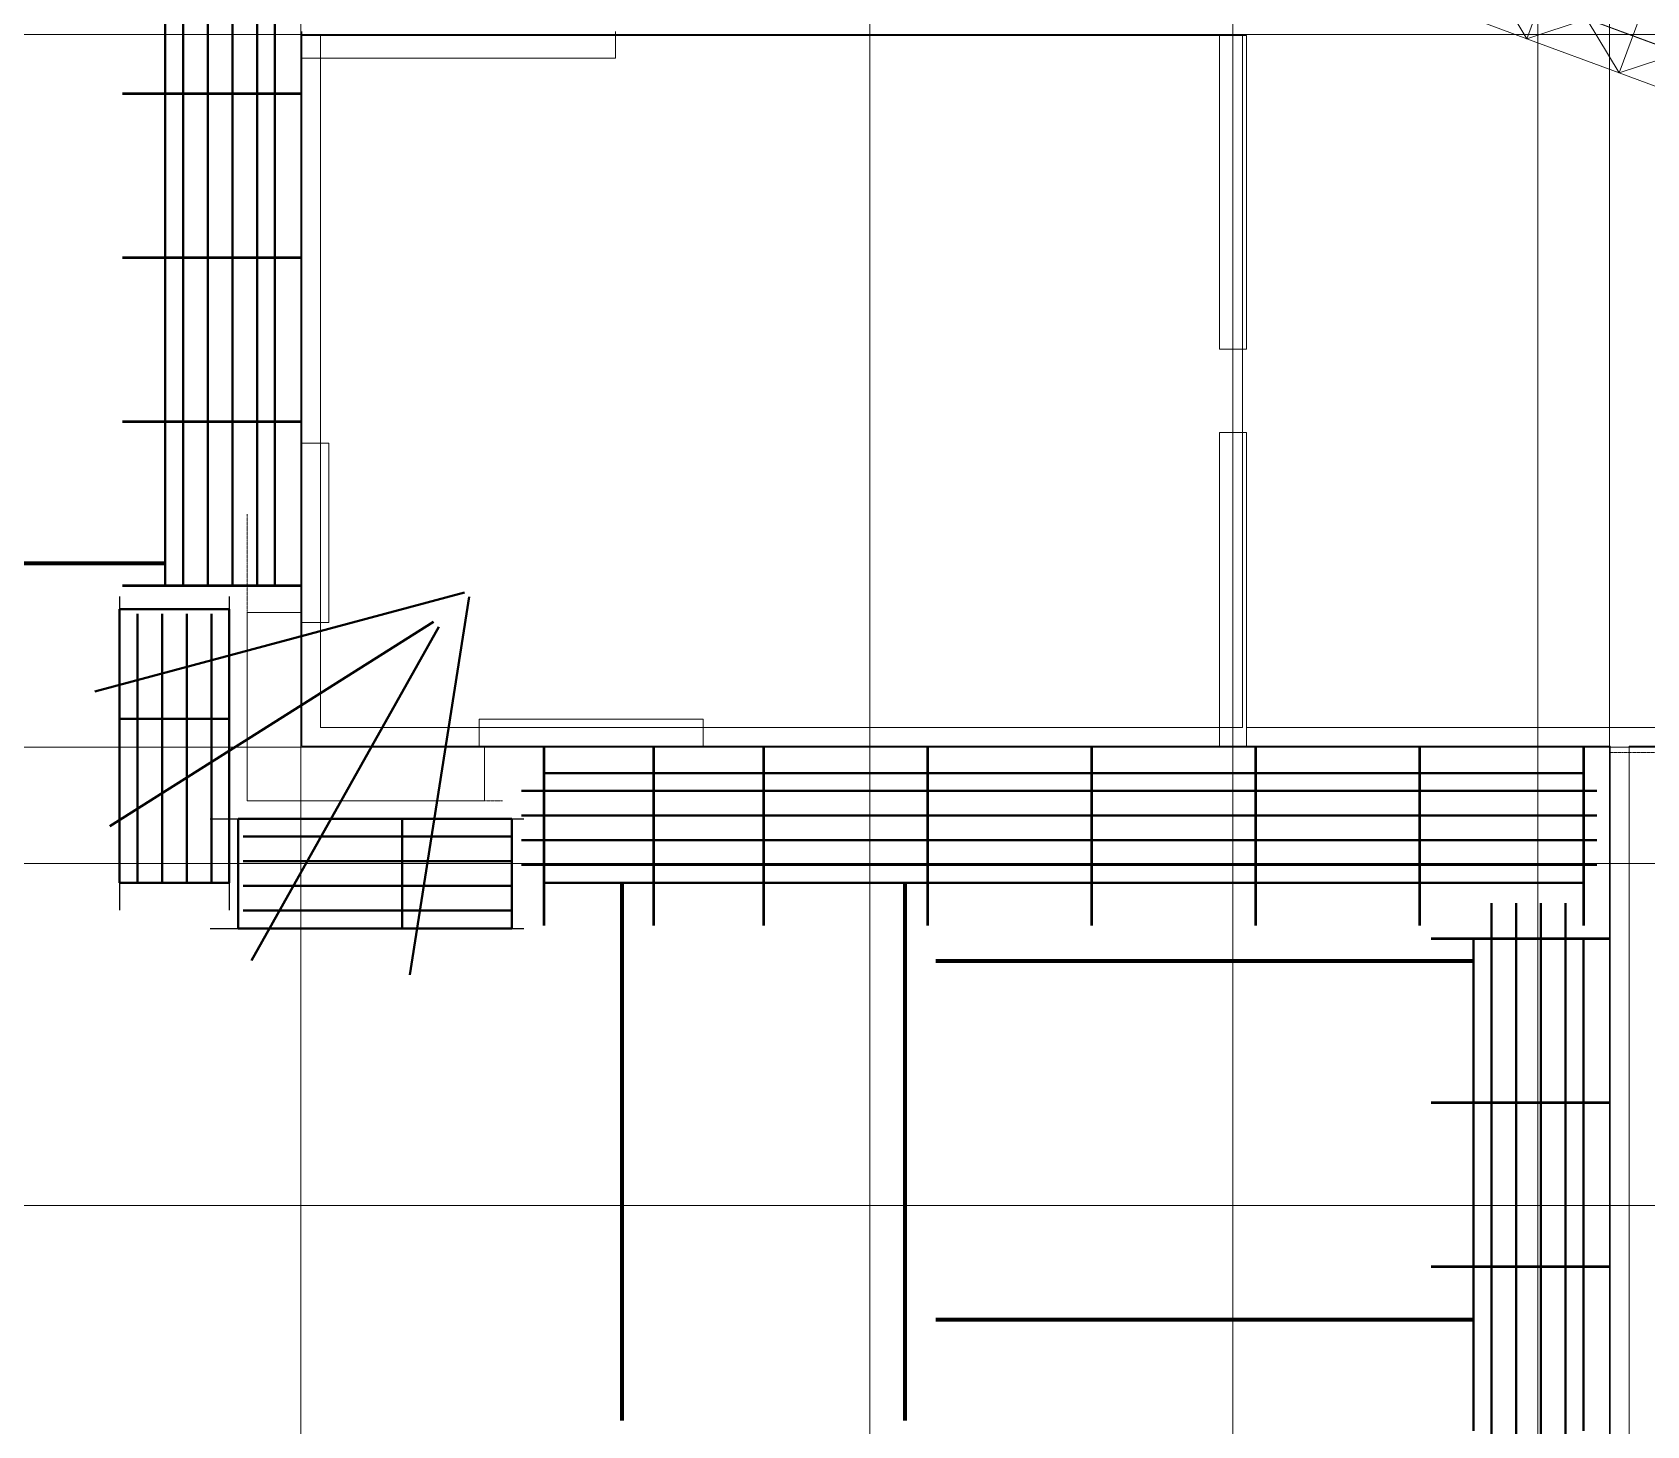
# Model space of a CAD drawing. Header units: millimetres. Extents: x -41779 to 122129, y -6962 to 59838.
# Drawn here: x -26514 to -8500, y 25259 to 40807 of the extents above; entities that cross this region are included whole.
import ezdxf

# ---------------------------------------------------------------- set-up
doc = ezdxf.new("R2010")
doc.units = ezdxf.units.MM
doc.linetypes.add('Dash', pattern=[6.35, 3.175, -3.175])
doc.linetypes.add('Grid Line', pattern=[10, 8, -1, 0, -1])
for name, color, linetype, lineweight in [('A-DETL', 90, 'Continuous', 5), ('A-DETL-HDLN', 90, 'Dash', 5), ('A-FLOR', 192, 'Continuous', 5), ('A-WALL', 113, 'Continuous', 15), ('S-BEAM', 12, 'Continuous', 15), ('S-GRID', 1, 'Continuous', 5), ('Site Planning 180317_dwg', 8, 'Continuous', 5), ('VATLIEU', 32, 'Continuous', 13)]:
    doc.layers.add(name, color=color, linetype=linetype, lineweight=lineweight)

# ---------------------------------------------------------------- blocks, each defined once
blk = doc.blocks.new('BMS-SUPPER STRUCTURE_180317_rvt-1-Level 2 -  FRAME')
at = {"layer": 'A-FLOR', "color": 9}
for p, q in [((-23507, 40771), (-23507, 40816)), ((-23297, 40771), (-23507, 40771)), ((-20007, 40771), (-23297, 40771)), ((-23297, 40516), (-23297, 40771)), ((-23297, 40771), (-20007, 40771)), ((-13267, 40771), (-20007, 40771)), ((-20007, 40771), (-13267, 40771)), ((-13117, 40771), (-13267, 40771)), ((-13267, 40771), (-13012, 40771)), ((-13117, 37271), (-13117, 40768)), ((-13012, 40768), (-13012, 37271)), ((-23297, 36221), (-23297, 40516)), ((-13117, 36341), (-13117, 37271)), ((-13012, 37271), (-13012, 36341)), ((-13117, 33051), (-13117, 36341)), ((-13012, 36341), (-13012, 33051)), ((-24117, 32231), (-24117, 34331)), ((-24117, 34331), (-23507, 34331)), ((-23507, 34331), (-23507, 34221)), ((-23507, 34221), (-23507, 34331)), ((-23507, 34221), (-23507, 32841)), ((-23507, 32841), (-23507, 34221)), ((-23297, 33051), (-23297, 34221)), ((-21527, 33051), (-23297, 33051)), ((-13267, 33051), (-19027, 33051)), ((-13117, 33051), (-13267, 33051)), ((-13117, 32841), (-13117, 33051)), ((-13012, 33051), (-13117, 33051)), ((-23507, 32841), (-21527, 32841)), ((-21527, 32841), (-23507, 32841)), ((-21527, 32841), (-21467, 32841)), ((-21467, 32841), (-21527, 32841)), ((-21467, 32841), (-21467, 32231)), ((-12967, 32841), (-13117, 32841)), ((-8907, 32841), (-12967, 32841)), ((-8907, 24386), (-8907, 32841)), ((-21467, 32231), (-24117, 32231))]:
    blk.add_line(p, q, dxfattribs=at)
at = {"layer": 'A-FLOR', "color": 43}
for p, q in [((-23507, 40816), (-23507, 40771)), ((-23507, 40771), (-20007, 40771)), ((-20007, 40771), (-23297, 40771)), ((-23297, 40771), (-23297, 40516)), ((-13267, 40771), (-13117, 40771)), ((-13012, 40771), (-13267, 40771)), ((-13117, 40771), (-13117, 37271)), ((-13012, 37271), (-13012, 40771)), ((-23297, 36221), (-23297, 34221)), ((-13117, 36341), (-13117, 32841)), ((-13012, 33051), (-13012, 36341)), ((-21527, 33051), (-19027, 33051)), ((-13267, 33051), (-13012, 33051)), ((-13117, 32841), (-12967, 32841))]:
    blk.add_line(p, q, dxfattribs=at)
at = {"layer": 'A-FLOR', "color": 55}
for p, q in [((-20007, 40771), (-13267, 40771)), ((-13267, 40771), (-20007, 40771)), ((-23297, 40516), (-23297, 36221)), ((-13117, 37271), (-13117, 36341)), ((-13012, 36341), (-13012, 37271)), ((-23507, 34331), (-24117, 34331)), ((-24117, 34331), (-24117, 32231)), ((-23297, 34221), (-23297, 33051)), ((-23297, 33051), (-21527, 33051)), ((-19027, 33051), (-13267, 33051)), ((-21467, 32231), (-21467, 32841)), ((-12967, 32841), (-8907, 32841)), ((-8907, 32841), (-8907, 24386)), ((-24117, 32231), (-21467, 32231))]:
    blk.add_line(p, q, dxfattribs=at)
at = {"layer": 'A-FLOR', "color": 50}
for p, q in [((-23297, 34221), (-23297, 36221)), ((-19027, 33051), (-21527, 33051))]:
    blk.add_line(p, q, dxfattribs=at)
at = {"layer": 'A-WALL', "color": 8, "lineweight": 18}
for p, q in [((-23507, 40816), (-23507, 40516)), ((-20007, 40516), (-20007, 40816)), ((-12967, 40771), (-13267, 40771)), ((-13267, 40771), (-13267, 37271)), ((-12967, 37271), (-12967, 40771)), ((-23507, 40516), (-20007, 40516)), ((-13267, 37271), (-12967, 37271)), ((-23207, 36221), (-23507, 36221)), ((-23507, 36221), (-23507, 34221)), ((-23207, 34221), (-23207, 36221)), ((-12967, 36341), (-13267, 36341)), ((-13267, 36341), (-13267, 32841)), ((-12967, 32841), (-12967, 36341)), ((-23507, 34221), (-23207, 34221)), ((-19027, 33141), (-21527, 33141)), ((-21527, 33141), (-21527, 32841)), ((-19027, 32841), (-19027, 33141)), ((-21527, 32841), (-19027, 32841)), ((-13267, 32841), (-12967, 32841))]:
    blk.add_line(p, q, dxfattribs=at)
at = {"layer": 'A-WALL', "color": 253, "lineweight": 13}
for p, q in [((-23507, 40516), (-23507, 40816)), ((-20007, 40816), (-20007, 40516)), ((-13267, 40771), (-12967, 40771)), ((-13267, 40771), (-13267, 37271)), ((-12967, 37271), (-12967, 40771)), ((-23507, 40516), (-20007, 40516)), ((-12967, 37271), (-13267, 37271)), ((-23507, 36221), (-23207, 36221)), ((-23507, 36221), (-23507, 34221)), ((-23207, 34221), (-23207, 36221)), ((-13267, 36341), (-12967, 36341)), ((-13267, 36341), (-13267, 32841)), ((-12967, 32841), (-12967, 36341)), ((-23207, 34221), (-23507, 34221)), ((-19027, 33141), (-21527, 33141)), ((-21527, 32841), (-21527, 33141)), ((-19027, 33141), (-19027, 32841)), ((-21527, 32841), (-19027, 32841)), ((-12967, 32841), (-13267, 32841))]:
    blk.add_line(p, q, dxfattribs=at)
at = {"layer": 'S-BEAM', "color": 135, "lineweight": 13}
for p, q in [((-23507, 36221), (-23507, 40516)), ((-23297, 40516), (-23297, 36221)), ((-23507, 34221), (-23507, 33051)), ((-23297, 33051), (-23297, 34221)), ((-23507, 33051), (-23507, 32841)), ((-21527, 33051), (-23297, 33051)), ((-19027, 33051), (-13267, 33051)), ((-6177, 33051), (-12967, 33051)), ((-23507, 32841), (-21527, 32841)), ((-13267, 32841), (-19027, 32841)), ((-12967, 32841), (-8907, 32841)), ((-8907, 32841), (-8907, 24386)), ((-8697, 24386), (-8697, 32841)), ((-8697, 32841), (-6177, 32841))]:
    blk.add_line(p, q, dxfattribs=at)
at = {"layer": 'S-BEAM', "color": 254, "lineweight": 13}
for p, q in [((-23507, 40516), (-23297, 40516)), ((-23297, 40516), (-23297, 36221)), ((-23507, 36221), (-23297, 36221)), ((-23507, 34221), (-23507, 33051)), ((-23507, 34221), (-23297, 34221)), ((-23297, 34221), (-23297, 33051)), ((-23507, 32841), (-23507, 33051)), ((-23297, 33051), (-21527, 33051)), ((-21527, 33051), (-21527, 32841)), ((-19027, 33051), (-19027, 32841)), ((-19027, 33051), (-13267, 33051)), ((-13267, 33051), (-13267, 32841)), ((-12967, 33051), (-6177, 33051)), ((-23507, 32841), (-21527, 32841)), ((-12967, 32841), (-8907, 32841)), ((-8907, 32841), (-8907, 24386)), ((-8697, 32841), (-8697, 24386)), ((-8697, 32841), (-6177, 32841))]:
    blk.add_line(p, q, dxfattribs=at)
at = {"layer": 'S-BEAM', "color": 253, "lineweight": 13}
for p, q in [((-23507, 40516), (-23507, 36221)), ((-23297, 40516), (-23507, 40516)), ((-23297, 36221), (-23507, 36221)), ((-23297, 34221), (-23507, 34221)), ((-21527, 32841), (-21527, 33051)), ((-19027, 32841), (-19027, 33051)), ((-13267, 32841), (-13267, 33051)), ((-12967, 33051), (-12967, 32841)), ((-19027, 32841), (-13267, 32841))]:
    blk.add_line(p, q, dxfattribs=at)
at = {"layer": 'S-BEAM', "color": 10, "lineweight": 13}
blk.add_line((-12967, 32841), (-12967, 33051), dxfattribs=at)
blk = doc.blocks.new('Site Planning 180317_dwg_TC1-985155-Level 2 -  FRAME')
at = {"layer": 'VATLIEU', "color": 254}
for p, q in [((1145636, -337445), (1188674, -353366)), ((1157710, -341911), (1209299, -361003)), ((1176135, -349199), (1177472, -348755)), ((1177167, -349581), (1178504, -349137))]:
    blk.add_line(p, q, dxfattribs=at)
at = {"layer": 'VATLIEU', "color": 254, "flags": 128}
for points in [[(1174378, -347610), (1175104, -348817), (1176135, -349199), (1176441, -348373), (1175409, -347992)], [(1175409, -347992), (1176135, -349199), (1177167, -349581), (1177472, -348755), (1176441, -348373)], [(1176441, -348374), (1177167, -349581), (1178199, -349962), (1178504, -349137), (1177473, -348755)]]:
    blk.add_lwpolyline(points, dxfattribs=at)
blk = doc.blocks.new('Site Planning 180317_dwg-985132-Level 2 -  FRAME')
blk.add_blockref('Site Planning 180317_dwg_TC1-985155-Level 2 -  FRAME', (-242937, -288443))

msp = doc.modelspace()

# ---------------------------------------------------------------- linework, layer by layer
at = {"layer": 'A-DETL', "lineweight": 40}
for p, q in [((-24831, 38631), (-24831, 42631)), ((-24556, 38631), (-24556, 42631)), ((-24281, 38631), (-24281, 42631)), ((-24006, 38631), (-24006, 42631)), ((-25032, 40121), (-25032, 41951)), ((-23807, 40121), (-23807, 41951)), ((-25032, 38291), (-25032, 40121)), ((-23807, 38291), (-23807, 40121)), ((-24831, 34631), (-24831, 38631)), ((-24556, 34631), (-24556, 38631)), ((-24281, 34631), (-24281, 38631)), ((-24006, 34631), (-24006, 38631)), ((-25032, 36461), (-25032, 38291)), ((-23807, 36461), (-23807, 38291)), ((-25032, 34631), (-25032, 36461)), ((-23807, 34631), (-23807, 36461)), ((-21692, 34554), (-25818, 33451)), ((-21640, 34507), (-22300, 30288)), ((-25647, 31949), (-22036, 34228)), ((-24317, 34371), (-25542, 34371)), ((-25542, 33146), (-25542, 34371)), ((-25341, 31316), (-25341, 34316)), ((-25066, 31316), (-25066, 34316)), ((-24791, 31316), (-24791, 34316)), ((-24516, 31316), (-24516, 34316)), ((-24317, 33146), (-24317, 34371)), ((-21977, 34172), (-24069, 30450)), ((-24317, 33146), (-25542, 33146)), ((-25542, 31316), (-25542, 33146)), ((-24317, 31316), (-24317, 33146)), ((-19582, 32541), (-20807, 32541)), ((-18357, 32541), (-19582, 32541)), ((-16527, 32541), (-18357, 32541)), ((-14697, 32541), (-16527, 32541)), ((-12867, 32541), (-14697, 32541)), ((-11037, 32541), (-12867, 32541)), ((-9207, 32541), (-11037, 32541)), ((-17057, 32342), (-21057, 32342)), ((-13057, 32342), (-17057, 32342)), ((-9057, 32342), (-13057, 32342)), ((-17057, 32067), (-21057, 32067)), ((-13057, 32067), (-17057, 32067)), ((-9057, 32067), (-13057, 32067)), ((-24217, 30806), (-24217, 32031)), ((-24217, 32031), (-22387, 32031)), ((-22387, 30806), (-22387, 32031)), ((-22387, 32031), (-21162, 32031)), ((-21162, 30806), (-21162, 32031)), ((-24162, 31832), (-21162, 31832)), ((-17057, 31792), (-21057, 31792)), ((-13057, 31792), (-17057, 31792)), ((-9057, 31792), (-13057, 31792)), ((-24162, 31557), (-21162, 31557)), ((-17057, 31517), (-21057, 31517)), ((-13057, 31517), (-17057, 31517)), ((-9057, 31517), (-13057, 31517)), ((-24317, 31316), (-25542, 31316)), ((-24162, 31282), (-21162, 31282)), ((-19582, 31316), (-20807, 31316)), ((-18357, 31316), (-19582, 31316)), ((-16527, 31316), (-18357, 31316)), ((-14697, 31316), (-16527, 31316)), ((-12867, 31316), (-14697, 31316)), ((-11037, 31316), (-12867, 31316)), ((-9207, 31316), (-11037, 31316)), ((-24162, 31007), (-21162, 31007)), ((-10231, 31091), (-10231, 27091)), ((-9956, 31091), (-9956, 27091)), ((-9681, 31091), (-9681, 27091)), ((-9406, 31091), (-9406, 27091)), ((-24217, 30806), (-22387, 30806)), ((-22387, 30806), (-21162, 30806)), ((-10432, 30691), (-10432, 28861)), ((-9207, 30691), (-9207, 28861)), ((-10432, 28861), (-10432, 27031)), ((-9207, 28861), (-9207, 27031)), ((-10432, 27031), (-10432, 25201)), ((-10231, 27091), (-10231, 24091)), ((-9956, 27091), (-9956, 24091)), ((-9681, 27091), (-9681, 24091)), ((-9406, 27091), (-9406, 24091)), ((-9207, 27031), (-9207, 25201))]:
    msp.add_line(p, q, dxfattribs=at)
at = {"layer": 'A-DETL', "lineweight": 50}
for p, q in [((-23507, 40121), (-25507, 40121)), ((-23507, 38291), (-25507, 38291)), ((-23507, 36461), (-25507, 36461)), ((-23507, 34631), (-25507, 34631)), ((-20807, 32841), (-20807, 30841)), ((-19582, 32841), (-19582, 30841)), ((-18357, 32841), (-18357, 30841)), ((-16527, 32841), (-16527, 30841)), ((-14697, 32841), (-14697, 30841)), ((-12867, 32841), (-12867, 30841)), ((-11037, 32841), (-11037, 30841)), ((-9207, 32841), (-9207, 30841)), ((-8907, 30691), (-10907, 30691)), ((-8907, 28861), (-10907, 28861)), ((-8907, 27031), (-10907, 27031))]:
    msp.add_line(p, q, dxfattribs=at)
at = {"layer": 'A-DETL', "lineweight": 70}
for p, q in [((-25032, 34881), (-31032, 34881)), ((-19937, 31316), (-19937, 25316)), ((-16777, 31316), (-16777, 25316)), ((-10432, 30441), (-16432, 30441)), ((-10432, 26441), (-16432, 26441))]:
    msp.add_line(p, q, dxfattribs=at)
at = {"layer": 'A-DETL', "lineweight": 25}
for p, q in [((-25542, 34511), (-25542, 31011)), ((-24317, 34511), (-24317, 31011)), ((-24530, 32031), (-21030, 32031)), ((-24530, 30806), (-21030, 30806))]:
    msp.add_line(p, q, dxfattribs=at)
at = {"layer": 'A-DETL-HDLN'}
for p, q in [((-24117, 32231), (-24117, 35431)), ((-8917, 32771), (-7257, 32771)), ((-8917, 23121), (-8917, 32771)), ((-24117, 32231), (-21267, 32231))]:
    msp.add_line(p, q, dxfattribs=at)
at = {"layer": 'S-GRID', "linetype": 'Grid Line'}
for p, q in [((-23517, 55247), (-23517, -1908)), ((-17167, 55247), (-17167, -1908)), ((-13117, 55247), (-13117, -1908)), ((-9717, 55247), (-9717, -1908)), ((-8917, 55247), (-8917, -1908)), ((76597, 40781), (-26915, 40781)), ((76597, 32831), (-26915, 32831)), ((76597, 31531), (-26915, 31531)), ((76597, 27716), (-26915, 27716))]:
    msp.add_line(p, q, dxfattribs=at)

# ---------------------------------------------------------------- block references
at = {"lineweight": 5}
msp.add_blockref('BMS-SUPPER STRUCTURE_180317_rvt-1-Level 2 -  FRAME', (0, 0), dxfattribs=at)
at = {"layer": 'Site Planning 180317_dwg', "color": 254, "lineweight": 13}
msp.add_blockref('Site Planning 180317_dwg-985132-Level 2 -  FRAME', (-943036, 678377), dxfattribs=at)

doc.saveas('drawing.dxf')
